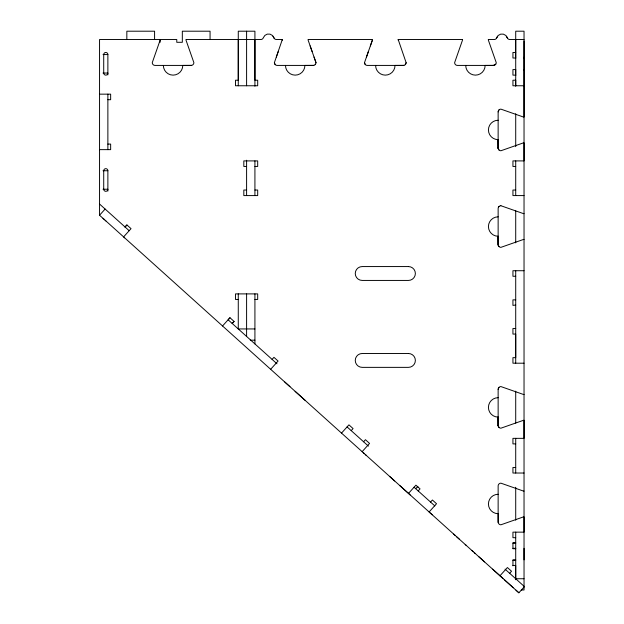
<?xml version="1.0" encoding="UTF-8"?>
<svg xmlns="http://www.w3.org/2000/svg" width="624" height="624" viewBox="0 0 624 624"><rect width="100%" height="100%" fill="white"/><g stroke="black" fill="none" stroke-linecap="round" stroke-linejoin="round"><path stroke-width="0.94" d="M238.274 39.523L238.274 80.215L235.498 80.215L235.498 85.761L257.689 85.761L257.689 80.215L254.92 80.215L254.92 39.523M515.713 328.52L512.936 328.52L512.936 334.074L515.713 334.074L515.713 357.653L512.936 357.653L512.936 363.199L524.035 363.199M515.713 146.64L515.713 113.724M515.713 86.19L515.713 80.41M515.713 75.59L515.713 69.81M515.713 58.25L515.713 39.523M524.035 70.348L524.035 69.576M524.035 559.892L524.035 548.332M524.035 40.911L524.035 160.906L512.936 160.906L512.936 166.452L515.713 166.452M160.196 39.523A2.777 2.777 0 0 1 160.079 40.318L152.264 62.642A2.777 2.777 0 0 0 155.041 65.419L191.108 65.419A2.777 2.777 0 0 0 193.877 62.642L186.069 40.318A2.777 2.777 0 0 1 185.952 39.523L260.77 39.523A2.777 2.777 0 0 0 263.383 37.674A5.546 5.546 0 0 1 273.85 37.674A2.777 2.777 0 0 0 276.463 39.523L282.313 39.523L274.388 62.642L275.2 64.607M498.95 149.939L498.139 147.982L498.139 111.914L498.95 109.949M498.95 427.378L498.139 425.42L498.139 389.353L498.95 387.387M495.791 64.163L493.467 65.419L457.4 65.419A2.777 2.777 0 0 1 454.631 62.642L462.439 40.318A2.753 2.753 0 0 0 462.556 39.523L398.19 39.523L406.123 62.642L405.311 64.607M276.338 57.065L278.288 51.48M366.46 57.065L368.417 51.48M370.367 45.895L372.317 40.318A2.753 2.753 0 0 0 372.434 39.523L308.069 39.523A2.785 2.785 0 0 0 308.186 40.318L316.001 62.642A2.777 2.777 0 0 1 313.225 65.419L277.157 65.419A2.777 2.777 0 0 1 274.388 62.642M372.317 40.318L364.51 62.642L365.321 64.607M496.392 38.407L497.562 36.208M315.19 64.607L315.549 64.163M498.592 206.989L498.95 206.544M105.121 209.056L99.551 215.233L518.879 592.8L524.449 586.615L505.066 569.166M126.906 224.936L125.05 226.996L126.906 224.936L131.032 228.649L123.607 236.894L124.636 237.822M222.542 325.978L229.967 317.725L234.086 321.438L232.237 323.505L234.086 321.438M272.095 359.393L273.952 357.334L278.078 361.046L270.652 369.291M341.515 433.103L348.941 424.858L353.067 428.571L351.211 430.63M363.581 441.769L365.438 439.709L369.564 443.422L362.138 451.667M408.494 493.405L415.919 485.16L420.046 488.873L418.189 490.932M499.98 575.78L507.406 567.536L511.532 571.249L509.675 573.308M229.967 317.725L228.111 319.792L276.978 363.792M415.724 488.717L417.581 486.658L418.61 487.586M430.56 502.07L432.416 500.011L436.535 503.724L429.109 511.969L430.139 512.897M191.615 65.372L182.785 65.419A9.711 9.711 0 0 1 173.074 75.13A9.711 9.711 0 0 1 163.363 65.419M313.732 65.372L304.902 65.419A9.711 9.711 0 0 1 295.191 75.13A9.711 9.711 0 0 1 285.48 65.419M403.853 65.372L395.023 65.419A9.711 9.711 0 0 1 385.312 75.13A9.711 9.711 0 0 1 375.601 65.419M493.974 65.372L485.144 65.419A9.711 9.711 0 0 1 475.433 75.13A9.711 9.711 0 0 1 465.722 65.419M524.035 39.523L509.863 39.523A2.777 2.777 0 0 1 507.242 37.674M515.713 52.471L512.936 52.471L512.936 58.016L515.736 58.016M103.022 54.553L107.874 54.553L107.874 74.903M515.736 69.576L512.936 69.576L512.936 75.13L515.713 75.13M103.022 73.047L107.874 73.047A2.083 2.083 0 0 1 105.791 75.13A2.083 2.083 0 0 1 103.717 73.047L103.717 54.553A2.083 2.083 0 0 1 105.791 52.471A2.083 2.083 0 0 1 107.874 54.553M515.713 80.215L512.936 80.215L512.936 85.761L524.035 85.761M99.551 94.154L110.651 94.154L110.651 99.7L107.874 99.7M107.874 144.089L110.651 144.089L110.651 149.635L99.551 149.635M246.597 166.452L243.82 166.452L243.82 160.906L257.689 160.906L257.689 166.452L254.92 166.452M103.022 170.742L107.874 170.742L107.874 191.084M103.022 189.236L107.874 189.236A2.083 2.083 0 0 1 105.791 191.318A2.083 2.083 0 0 1 103.717 189.236L103.717 170.742A2.083 2.083 0 0 1 105.791 168.659A2.083 2.083 0 0 1 107.874 170.742M246.597 190.031L243.82 190.031L243.82 195.585L257.689 195.585L257.689 190.031L254.92 190.031M515.713 190.031L512.936 190.031L512.936 195.585L524.035 195.585M524.035 270.722L512.936 270.722L512.936 276.268L515.713 276.268M238.274 299.45L235.498 299.45L235.498 293.896L257.689 293.896L257.689 299.45L254.92 299.45M515.713 299.855L512.936 299.855L512.936 305.401L515.713 305.027M254.92 328.942L238.274 328.942L238.274 293.896M250.294 340.174L254.92 340.174M515.713 443.89L512.936 443.89L512.936 438.344L524.035 438.344L524.035 420.264A2.777 2.777 0 0 0 523.24 420.381L500.916 428.189A2.769 2.769 0 0 1 498.139 425.42M515.713 467.477L512.936 467.477L512.936 473.023L524.035 473.023M515.713 537.693L512.936 537.693L512.936 532.147L524.035 532.147L524.035 516.859A2.785 2.785 0 0 0 523.24 516.976L500.916 524.792A2.777 2.777 0 0 1 498.139 522.015L498.139 485.948A2.777 2.777 0 0 1 500.916 483.171L523.24 490.987A2.769 2.769 0 0 0 524.035 491.104M515.713 542.779L512.936 542.779L512.936 548.714L515.713 548.714M512.936 543.169L515.713 543.169M512.936 548.332L515.713 548.332M515.713 559.892L512.936 559.892L512.936 565.82M512.936 560.274L515.713 560.274M512.936 565.438L515.713 565.438L515.713 578.744L524.035 578.744M521.258 589.984L524.035 589.984L524.035 142.826A2.785 2.785 0 0 0 523.24 142.935L500.916 150.751A2.769 2.769 0 0 1 498.139 147.982M523.832 394.501L524.035 394.508A2.777 2.777 0 0 1 523.24 394.391L500.916 386.576A2.777 2.777 0 0 0 498.139 389.353M500.916 205.733L523.24 213.548A2.769 2.769 0 0 0 524.035 213.665M99.551 204.032L129.176 230.708M347.084 426.917L368.41 446.113M414.063 487.219L434.834 505.924M102.991 218.33L104.707 219.882M105.394 220.498L105.908 220.958M284.786 382.021L289.942 386.662M295.097 391.303L305.401 400.585M363.168 452.595L364.198 453.523M365.227 454.451L366.257 455.38M389.54 476.338L394.688 480.979M399.844 485.62L410.155 494.902M431.176 513.825L432.206 514.753M453.679 534.089L455.364 535.61M456.581 536.71L459.568 539.393M465.192 544.463L466.487 545.626M471.799 550.407L473.093 551.569M474.24 552.607L475.184 553.457M478.795 556.709L484.606 561.935M492.625 569.158L502.936 578.44M504.707 580.039L513.24 587.722M515.954 590.171L518.879 592.8M498.95 246.535L498.186 245.084L498.139 236.254A9.711 9.711 0 0 1 488.428 226.543A9.711 9.711 0 0 1 498.139 216.832M506.462 36.208L507.632 38.407M273.07 36.208L274.24 38.407M310.144 45.895L312.094 51.48M314.044 57.065L316.001 62.642M498.139 139.651L498.186 148.481L498.139 139.651A9.711 9.711 0 0 1 488.428 129.94A9.711 9.711 0 0 1 498.139 120.237M498.139 417.097L498.186 425.919L498.139 417.097A9.711 9.711 0 0 1 488.428 407.386A9.711 9.711 0 0 1 498.139 397.675M498.186 522.522L498.139 513.692A9.711 9.711 0 0 1 488.428 503.981A9.711 9.711 0 0 1 498.139 494.27M498.139 236.254L498.186 245.084M524.035 57.252L524.035 58.016M515.713 85.761L515.713 31.2L524.035 31.2L524.035 117.062A2.769 2.769 0 0 1 523.24 116.953L500.916 109.138A2.777 2.777 0 0 0 498.139 111.914M515.713 160.906L515.713 195.585M515.713 210.834L515.713 242.853M515.713 270.722L515.713 363.199M515.713 391.162L515.713 423.111M515.713 438.344L515.713 473.023M515.713 487.282L515.713 520.205M515.713 532.147L515.713 579.712M254.92 86.19L254.92 31.2L238.274 31.2L238.274 85.761M254.92 160.906L254.92 195.585M254.92 293.896L254.92 343.925M246.597 31.2L246.597 85.761M246.597 160.228L246.597 195.585M246.597 293.896L246.597 336.437M210.062 39.523L210.062 31.2L182.325 31.2L182.325 42.299L176.771 42.299L176.771 39.523L99.551 39.523L99.551 215.132M160.126 39.523L160.126 42.299M154.58 39.523L154.58 31.2L126.836 31.2L126.836 39.523M107.874 94.154L107.874 149.635M524.035 239.421A2.785 2.785 0 0 0 523.24 239.538L500.916 247.354A2.769 2.769 0 0 1 498.139 244.569L498.139 208.51A2.746 2.746 0 0 1 500.893 205.748M507.242 37.674A5.546 5.546 0 0 0 496.782 37.674A2.777 2.777 0 0 1 494.169 39.523L488.311 39.523A2.785 2.785 0 0 0 488.428 40.318L496.244 62.642A2.777 2.777 0 0 1 493.467 65.419M398.307 40.318A2.785 2.785 0 0 1 398.19 39.523M406.123 62.642A2.777 2.777 0 0 1 403.346 65.419L367.279 65.419A2.769 2.769 0 0 1 364.51 62.65M282.313 39.523A2.769 2.769 0 0 1 282.196 40.318M408.431 266.565L362.193 266.565A6.934 6.934 0 0 0 355.259 273.499A6.934 6.934 0 0 0 362.193 280.433L408.431 280.433A6.934 6.934 0 0 0 415.373 273.499A6.934 6.934 0 0 0 408.431 266.565M408.431 353.496L362.193 353.496A6.934 6.934 0 0 0 355.259 360.43A6.934 6.934 0 0 0 362.193 367.364L408.431 367.364A6.934 6.934 0 0 0 415.373 360.43A6.934 6.934 0 0 0 408.431 353.496"/></g></svg>
